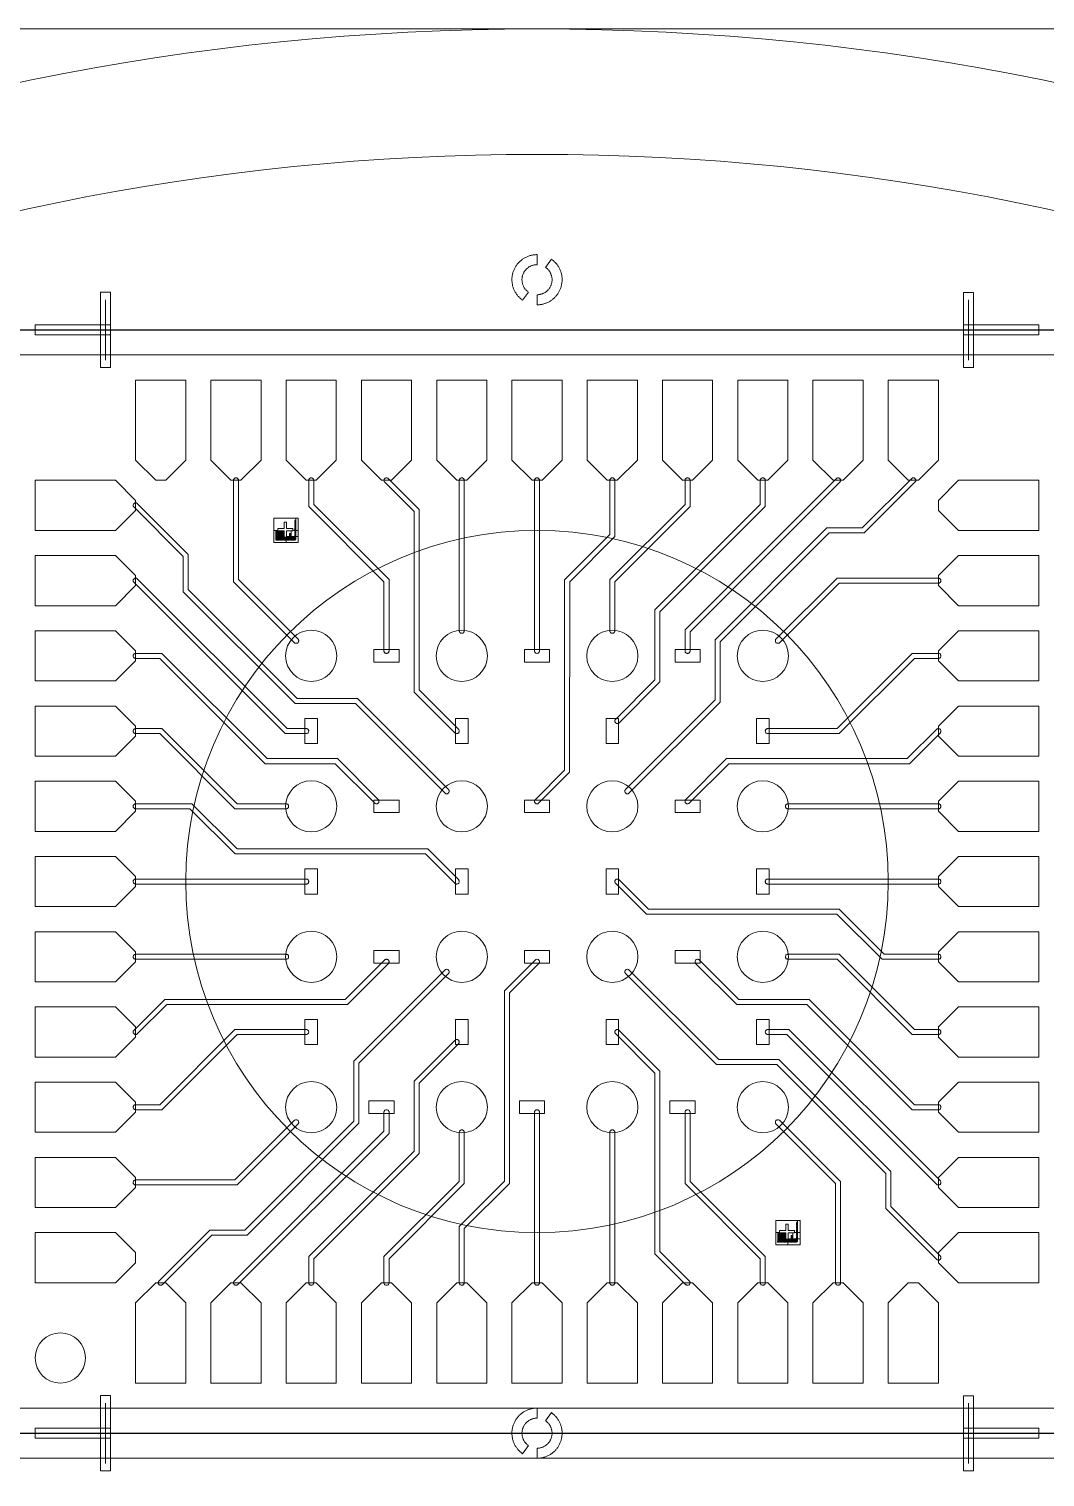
# Model space of a CAD drawing. Extents: x -17000 to 83000, y -71302 to 39000.
# Drawn here: x 22875 to 43125, y 10126 to 39000 of the extents above; entities that cross this region are included whole.
import ezdxf

# ---------------------------------------------------------------- set-up
doc = ezdxf.new("R2010")
doc.units = 0
doc.layers.get('0').update_dxf_attribs({"lineweight": 25, "true_color": 0xffffff})
for name, color, linetype, lineweight, true_color in [('Alighners', 3, 'Continuous', 5, 0x00ff00), ('Boundaries', 6, 'Continuous', 5, 0xff00ff), ('Central Electrodes', 5, 'Continuous', 5, 0x0000ff), ('Connectors', 4, 'Continuous', 5, 0x00ffff), ('Dicing', 1, 'Continuous', 25, 0xff0000), ('Reference Electrodes', 30, 'Continuous', 5, 0xff7f00)]:
    doc.layers.add(name, color=color, linetype=linetype, lineweight=lineweight, true_color=true_color)

# ---------------------------------------------------------------- blocks, each defined once
blk = doc.blocks.new('T_alignment$1')
at = {"layer": 'Alighners'}
for points in [[(-600, 700), (600, 700)], [(0, -600), (0, 600)]]:
    blk.add_lwpolyline(points, dxfattribs=at)
blk = doc.blocks.new('Half_moon_alignment1')
at = {"layer": 'Alighners'}
for points in [[(-286.79, -409.58), (-299.5, -400.5), (-311.75, -391), (-324, -381), (-335.75, -370.75), (-347, -360), (-358, -349), (-368.75, -337.5), (-379.25, -326), (-389.25, -314), (-398.75, -301.5), (-408, -289), (-417, -276), (-425.25, -263), (-433.25, -249.5), (-441, -236), (-448, -222), (-454.75, -208), (-461, -193.5), (-466.75, -179), (-472.25, -164.5), (-477.25, -149.5), (-481.5, -134.5), (-485.5, -119.5), (-489, -104.25), (-492, -89), (-494.5, -73.5), (-496.75, -58), (-498.25, -42.5), (-499.25, -27), (-500, -11.25), (-500, 4.25), (-499.75, 20), (-498.75, 35.5), (-497.5, 51), (-495.5, 66.5), (-493.25, 82), (-490.5, 97.5), (-487.25, 112.75), (-483.5, 127.75), (-479.25, 143), (-474.5, 157.75), (-469.25, 172.5), (-463.75, 187), (-457.75, 201.5), (-451, 215.75), (-444.25, 229.75), (-436.75, 243.5), (-429, 257), (-420.75, 270.25), (-412, 283.25), (-403, 296), (-393.5, 308.5), (-383.75, 320.5), (-373.5, 332.5), (-363, 344), (-352, 355), (-340.75, 366), (-329.25, 376.5), (-317.25, 386.5), (-305, 396.25), (-292.5, 405.5), (-279.75, 414.5), (-266.5, 423), (-253.25, 431.25), (-239.75, 438.75), (-225.75, 446), (-211.75, 453), (-197.5, 459.25), (-183, 465.25), (-168.5, 470.75), (-153.75, 475.75), (-138.75, 480.5), (-123.75, 484.5), (-108.5, 488), (-93.25, 491.25), (-77.75, 494), (-62.25, 496.25), (-46.75, 497.75), (-31.25, 499), (-15.5, 499.75), (0, 500), (0, 300), (-12, 299.75), (-24, 299), (-36, 297.75), (-48, 296.25), (-59.75, 294), (-71.5, 291.25), (-83.25, 288.25), (-94.75, 284.75), (-106.25, 280.75), (-117.25, 276.25), (-128.25, 271.25), (-139, 265.75), (-149.75, 260), (-160, 253.75), (-170, 247.25), (-179.75, 240.25), (-189.25, 232.75), (-198.5, 225), (-207.5, 216.75), (-216, 208.25), (-224.25, 199.5), (-232, 190.25), (-239.5, 180.75), (-246.5, 171), (-253.25, 161), (-259.5, 150.75), (-265.25, 140.25), (-270.75, 129.5), (-275.75, 118.5), (-280.25, 107.25), (-284.25, 96), (-288, 84.5), (-291, 72.75), (-293.75, 61), (-296, 49.25), (-297.75, 37.25), (-299, 25.25), (-299.75, 13.25), (-300, 1.25), (-299.75, -10.75), (-299.25, -22.75), (-298, -34.75), (-296.25, -46.75), (-294.25, -58.75), (-291.75, -70.5), (-288.5, -82), (-285, -93.5), (-281, -105), (-276.75, -116.25), (-271.75, -127.25), (-266.5, -138), (-260.75, -148.5), (-254.5, -159), (-248, -169), (-241, -178.75), (-233.5, -188.25), (-225.75, -197.5), (-217.75, -206.5), (-209.25, -215), (-200.5, -223.25), (-191.25, -231.25), (-181.75, -238.75), (-172.07, -245.75)], [(0, -500), (0, -300), (12, -299.75), (24, -299), (36, -297.75), (48, -296.25), (59.75, -294), (71.5, -291.25), (83.25, -288.25), (94.75, -284.75), (106.25, -280.75), (117.25, -276.25), (128.25, -271.25), (139, -265.75), (149.75, -260), (160, -253.75), (170, -247.25), (179.75, -240.25), (189.25, -232.75), (198.5, -225), (207.5, -216.75), (216, -208.25), (224.25, -199.5), (232, -190.25), (239.5, -180.75), (246.5, -171), (253.25, -161), (259.5, -150.75), (265.25, -140.25), (270.75, -129.5), (275.75, -118.5), (280.25, -107.25), (284.25, -96), (288, -84.5), (291, -72.75), (293.75, -61), (296, -49.25), (297.75, -37.25), (299, -25.25), (299.75, -13.25), (300, -1.25), (299.75, 10.75), (299.25, 22.75), (298, 34.75), (296.25, 46.75), (294.25, 58.75), (291.75, 70.5), (288.5, 82), (285, 93.5), (281, 105), (276.75, 116.25), (271.75, 127.25), (266.5, 138), (260.75, 148.5), (254.5, 159), (248, 169), (241, 178.75), (233.5, 188.25), (225.75, 197.5), (217.75, 206.5), (209.25, 215), (200.5, 223.25), (191.25, 231.25), (181.75, 238.75), (172.07, 245.75), (286.79, 409.58), (299.5, 400.5), (311.75, 391), (324, 381), (335.75, 370.75), (347, 360), (358, 349), (368.75, 337.5), (379.25, 326), (389.25, 314), (398.75, 301.5), (408, 289), (417, 276), (425.25, 263), (433.25, 249.5), (441, 236), (448, 222), (454.75, 208), (461, 193.5), (466.75, 179), (472.25, 164.5), (477.25, 149.5), (481.5, 134.5), (485.5, 119.5), (489, 104.25), (492, 89), (494.5, 73.5), (496.75, 58), (498.25, 42.5), (499.25, 27), (500, 11.25), (500, -4.25), (499.75, -20), (498.75, -35.5), (497.5, -51), (495.5, -66.5), (493.25, -82), (490.5, -97.5), (487.25, -112.75), (483.5, -127.75), (479.25, -143), (474.5, -157.75), (469.25, -172.5), (463.75, -187), (457.75, -201.5), (451, -215.75), (444.25, -229.75), (436.75, -243.5), (429, -257), (420.75, -270.25), (412, -283.25), (403, -296), (393.5, -308.5), (383.75, -320.5), (373.5, -332.5), (363, -344), (352, -355), (340.75, -366), (329.25, -376.5), (317.25, -386.5), (305, -396.25), (292.5, -405.5), (279.75, -414.5), (266.5, -423), (253.25, -431.25), (239.75, -438.75), (225.75, -446), (211.75, -453), (197.5, -459.25), (183, -465.25), (168.5, -470.75), (153.75, -475.75), (138.75, -480.5), (123.75, -484.5), (108.5, -488), (93.25, -491.25), (77.75, -494), (62.25, -496.25), (46.75, -497.75), (31.25, -499), (15.5, -499.75)]]:
    blk.add_lwpolyline(points, close=True, dxfattribs=at)
blk = doc.blocks.new('T_alignment')
at = {"layer": 'Alighners'}
for points in [[(-600, 700), (600, 700)], [(0, -600), (0, 600)]]:
    blk.add_lwpolyline(points, dxfattribs=at)
blk = doc.blocks.new('BIG_photolith_alignment1')
at = {"layer": 'Alighners'}
for points in [[(-225, -17.5), (-225, 225), (210, 225), (210, 190), (190, 190), (190, 185), (210, 185), (210, 180.5), (190, 180.5), (190, 175.5), (210, 175.5), (210, 171), (190, 171), (190, 166), (210, 166), (210, 161.5), (190, 161.5), (190, 156.5), (210, 156.5), (210, 152), (190, 152), (190, 147), (210, 147), (210, 142.5), (190, 142.5), (190, 137.5), (210, 137.5), (210, 133), (190, 133), (190, 128), (210, 128), (210, 123.5), (190, 123.5), (190, 118.5), (210, 118.5), (210, 114), (190, 114), (190, 109), (210, 109), (210, 104.5), (190, 104.5), (190, 99.5), (210, 99.5), (210, 95), (190, 95), (190, 90), (210, 90), (210, 85.5), (190, 85.5), (190, 80.5), (210, 80.5), (210, 76), (190, 76), (190, 71), (210, 71), (210, 66.5), (190, 66.5), (190, 61.5), (210, 61.5), (210, 57), (190, 57), (190, 52), (210, 52), (210, 47.5), (190, 47.5), (190, 42.5), (210, 42.5), (210, 38), (190, 38), (190, 33), (210, 33), (210, 28.5), (190, 28.5), (190, 23.5), (210, 23.5), (210, 19), (190, 19), (190, 14), (210, 14), (210, 9.5), (190, 9.5), (190, 4.5), (210, 4.5), (210, 0), (185, 0), (185, -5), (210, -5), (210, -9.5), (190, -9.5), (190, -14.5), (210, -14.5), (210, 225), (260, 225), (260, -17.5), (150, -17.5), (150, 25), (25, 25), (25, 150), (-25, 150), (-25, 25), (-150, 25), (-150, -17.5)], [(-225, -260), (-225, -17.5), (-185, -17.5), (-185, -190), (-190, -190), (-190, -210), (-185, -210), (-185, -17.5), (-175.5, -17.5), (-175.5, -190), (-180.5, -190), (-180.5, -210), (-175.5, -210), (-175.5, -17.5), (-166, -17.5), (-166, -190), (-171, -190), (-171, -210), (-166, -210), (-166, -17.5), (-156.5, -17.5), (-156.5, -190), (-161.5, -190), (-161.5, -210), (-156.5, -210), (-156.5, -17.5), (-150, -17.5), (-150, -25), (-147, -25), (-147, -190), (-152, -190), (-152, -210), (-147, -210), (-147, -25), (-137.5, -25), (-137.5, -190), (-142.5, -190), (-142.5, -210), (-137.5, -210), (-137.5, -25), (-128, -25), (-128, -190), (-133, -190), (-133, -210), (-128, -210), (-128, -25), (-118.5, -25), (-118.5, -190), (-123.5, -190), (-123.5, -210), (-118.5, -210), (-118.5, -25), (-109, -25), (-109, -190), (-114, -190), (-114, -210), (-109, -210), (-109, -25), (-99.5, -25), (-99.5, -190), (-104.5, -190), (-104.5, -210), (-99.5, -210), (-99.5, -25), (-90, -25), (-90, -190), (-95, -190), (-95, -210), (-90, -210), (-90, -25), (-80.5, -25), (-80.5, -190), (-85.5, -190), (-85.5, -210), (-80.5, -210), (-80.5, -25), (-71, -25), (-71, -190), (-76, -190), (-76, -210), (-71, -210), (-71, -25), (-61.5, -25), (-61.5, -190), (-66.5, -190), (-66.5, -210), (-61.5, -210), (-61.5, -25), (-52, -25), (-52, -190), (-57, -190), (-57, -210), (-52, -210), (-52, -25), (-42.5, -25), (-42.5, -190), (-47.5, -190), (-47.5, -210), (-42.5, -210), (-42.5, -25), (-33, -25), (-33, -190), (-38, -190), (-38, -210), (-33, -210), (-33, -25), (-25, -25), (-25, -150), (-23.5, -150), (-23.5, -190), (-28.5, -190), (-28.5, -210), (-23.5, -210), (-23.5, -150), (-14, -150), (-14, -190), (-19, -190), (-19, -210), (-14, -210), (-14, -150), (-4.5, -150), (-4.5, -190), (-9.5, -190), (-9.5, -210), (-4.5, -210), (-4.5, -150), (5, -150), (5, -185), (0, -185), (0, -210), (5, -210), (5, -150), (14.5, -150), (14.5, -190), (9.5, -190), (9.5, -210), (14.5, -210), (14.5, -150), (17.5, -150), (17.5, -260)], [(17.5, -260), (17.5, -150), (24, -150), (24, -190), (19, -190), (19, -210), (24, -210), (24, -150), (25, -150), (25, -138.75), (33.5, -138.75), (33.5, -190), (28.5, -190), (28.5, -210), (33.5, -210), (33.5, -138.75), (43, -138.75), (43, -190), (38, -190), (38, -210), (43, -210), (43, -138.75), (52.5, -138.75), (52.5, -190), (47.5, -190), (47.5, -210), (52.5, -210), (52.5, -138.75), (62, -138.75), (62, -190), (57, -190), (57, -210), (62, -210), (62, -138.75), (71.5, -138.75), (71.5, -190), (66.5, -190), (66.5, -210), (71.5, -210), (71.5, -138.75), (81, -138.75), (81, -190), (76, -190), (76, -210), (81, -210), (81, -138.75), (90.5, -138.75), (90.5, -190), (85.5, -190), (85.5, -210), (90.5, -210), (90.5, -138.75), (100, -138.75), (100, -190), (95, -190), (95, -210), (100, -210), (100, -138.75), (109.5, -138.75), (109.5, -190), (104.5, -190), (104.5, -210), (109.5, -210), (109.5, -138.75), (119, -138.75), (119, -190), (114, -190), (114, -210), (119, -210), (119, -138.75), (128.5, -138.75), (128.5, -190), (123.5, -190), (123.5, -210), (128.5, -210), (128.5, -138.75), (138, -138.75), (138, -190), (133, -190), (133, -210), (138, -210), (138, -138.75), (147.5, -138.75), (147.5, -190), (142.5, -190), (142.5, -210), (147.5, -210), (147.5, -138.75), (157, -138.75), (157, -190), (152, -190), (152, -210), (157, -210), (157, -138.75), (166.5, -138.75), (166.5, -190), (161.5, -190), (161.5, -210), (166.5, -210), (166.5, -138.75), (176, -138.75), (176, -190), (171, -190), (171, -210), (176, -210), (176, -138.75), (185.5, -138.75), (185.5, -190), (180.5, -190), (180.5, -210), (185.5, -210), (185.5, -138.75), (210, -138.75), (210, -142.5), (190, -142.5), (190, -147.5), (210, -147.5), (210, -152), (190, -152), (190, -157), (210, -157), (210, -161.5), (190, -161.5), (190, -166.5), (210, -166.5), (210, -171), (190, -171), (190, -176), (210, -176), (210, -180.5), (190, -180.5), (190, -185.5), (210, -185.5), (210, -190), (190, -190), (190, -210), (195, -210), (195, -195), (210, -195), (210, -138.75), (260, -138.75), (260, -260)], [(25, -138.75), (25, -25), (117.5, -25), (117.5, -77.5), (82.5, -77.5), (82.5, -122.5), (117.5, -122.5), (117.5, -25), (150, -25), (150, -17.5), (210, -17.5), (210, -19), (190, -19), (190, -24), (210, -24), (210, -28.5), (190, -28.5), (190, -33.5), (210, -33.5), (210, -38), (190, -38), (190, -43), (210, -43), (210, -47.5), (190, -47.5), (190, -52.5), (210, -52.5), (210, -57), (190, -57), (190, -62), (210, -62), (210, -66.5), (190, -66.5), (190, -71.5), (210, -71.5), (210, -76), (190, -76), (190, -81), (210, -81), (210, -85.5), (190, -85.5), (190, -90.5), (210, -90.5), (210, -95), (190, -95), (190, -100), (210, -100), (210, -104.5), (190, -104.5), (190, -109.5), (210, -109.5), (210, -114), (190, -114), (190, -119), (210, -119), (210, -123.5), (190, -123.5), (190, -128.5), (210, -128.5), (210, -133), (190, -133), (190, -138), (210, -138), (210, -17.5), (260, -17.5), (260, -138.75)], [(92.5, -117.5), (92.5, -110), (95, -112.5), (105, -112.5), (107.5, -110), (107.5, -90), (105, -87.5), (95, -87.5), (92.5, -90), (92.5, -117.5), (87.5, -112.5), (87.5, -87.5), (92.5, -82.5), (107.5, -82.5), (112.5, -87.5), (112.5, -112.5), (107.5, -117.5)]]:
    blk.add_lwpolyline(points, close=True, dxfattribs=at)

msp = doc.modelspace()

# ---------------------------------------------------------------- linework, layer by layer
at = {"layer": 'Alighners'}
for points in [[(24300.136, 32249.027), (24300.136, 32899.027), (23000.136, 32899.027), (23000.136, 33099.027), (24300.136, 33099.027), (24300.136, 33749.027), (24500.136, 33749.027), (24500.136, 32249.027)], [(41499.865, 32248.084), (41499.865, 33748.084), (41699.865, 33748.084), (41699.865, 33098.084), (42999.865, 33098.084), (42999.865, 32898.084), (41699.865, 32898.084), (41699.865, 32248.084)], [(24300.136, 10249.027), (24300.136, 10899.027), (23000.136, 10899.027), (23000.136, 11099.027), (24300.136, 11099.027), (24300.136, 11749.027), (24500.136, 11749.027), (24500.136, 10249.027)], [(41499.865, 10248.084), (41499.865, 11748.084), (41699.865, 11748.084), (41699.865, 11098.084), (42999.865, 11098.084), (42999.865, 10898.084), (41699.865, 10898.084), (41699.865, 10248.084)]]:
    msp.add_lwpolyline(points, close=True, dxfattribs=at)
for points in [[(24300.136, 33749.027), (24300.136, 32249.027)], [(24500.136, 33749.027), (24300.136, 33749.027)], [(24500.136, 32249.027), (24500.136, 33749.027)], [(41499.865, 33748.084), (41499.865, 32248.084)], [(41699.865, 33748.084), (41499.865, 33748.084)], [(41699.865, 32248.084), (41699.865, 33748.084)], [(23000.136, 33099.027), (23000.136, 32899.027)], [(24500.136, 33099.027), (23000.136, 33099.027)], [(24500.136, 32899.027), (24500.136, 33099.027)], [(42999.865, 33098.084), (41499.865, 33098.084)], [(41499.865, 33098.084), (41499.865, 32898.084)], [(42999.865, 32898.084), (42999.865, 33098.084)], [(23000.136, 32899.027), (24500.136, 32899.027)], [(41499.865, 32898.084), (42999.865, 32898.084)], [(24300.136, 32249.027), (24500.136, 32249.027)], [(41499.865, 32248.084), (41699.865, 32248.084)], [(24300.136, 11749.027), (24300.136, 10249.027)], [(24500.136, 11749.027), (24300.136, 11749.027)], [(24500.136, 10249.027), (24500.136, 11749.027)], [(41499.865, 11748.084), (41499.865, 10248.084)], [(41699.865, 11748.084), (41499.865, 11748.084)], [(41699.865, 10248.084), (41699.865, 11748.084)], [(24500.136, 11099.027), (23000.136, 11099.027)], [(23000.136, 11099.027), (23000.136, 10899.027)], [(24500.136, 10899.027), (24500.136, 11099.027)], [(42999.865, 11098.084), (41499.865, 11098.084)], [(41499.865, 11098.084), (41499.865, 10898.084)], [(42999.865, 10898.084), (42999.865, 11098.084)], [(23000.136, 10899.027), (24500.136, 10899.027)], [(41499.865, 10898.084), (42999.865, 10898.084)], [(24300.136, 10249.027), (24500.136, 10249.027)], [(41499.865, 10248.084), (41699.865, 10248.084)]]:
    msp.add_lwpolyline(points, dxfattribs=at)
at = {"layer": 'Boundaries'}
msp.add_line((83000, 39000), (-17000, 39000), dxfattribs=at)
for points in [[(43500, 32500), (22500, 32500)], [(22500, 11500), (43500, 11500)], [(43500, 10500), (22500, 10500)]]:
    msp.add_lwpolyline(points, dxfattribs=at)
for centre, radius in [((33000, -11000), 50000), ((33000, -11000), 47500), ((33000, 22000), 7000)]:
    msp.add_circle(centre, radius, dxfattribs=at)
at = {"layer": 'Central Electrodes'}
for points in [[(25400, 30000), (25000, 30400), (25000, 32000), (26000, 32000), (26000, 30400), (25600, 30000)], [(26900, 30000), (26500, 30400), (26500, 32000), (27500, 32000), (27500, 30400), (27100, 30000)], [(28400, 30000), (28000, 30400), (28000, 32000), (29000, 32000), (29000, 30400), (28600, 30000)], [(29900, 30000), (29500, 30400), (29500, 32000), (30500, 32000), (30500, 30400), (30100, 30000)], [(31400, 30000), (31000, 30400), (31000, 32000), (32000, 32000), (32000, 30400), (31600, 30000)], [(32900, 30000), (32500, 30400), (32500, 32000), (33500, 32000), (33500, 30400), (33100, 30000)], [(34400, 30000), (34000, 30400), (34000, 32000), (35000, 32000), (35000, 30400), (34600, 30000)], [(35900, 30000), (35500, 30400), (35500, 32000), (36500, 32000), (36500, 30400), (36100, 30000)], [(37400, 30000), (37000, 30400), (37000, 32000), (38000, 32000), (38000, 30400), (37600, 30000)], [(38900, 30000), (38500, 30400), (38500, 32000), (39500, 32000), (39500, 30400), (39100, 30000)], [(40400, 30000), (40000, 30400), (40000, 32000), (41000, 32000), (41000, 30400), (40600, 30000)], [(23000, 29000), (23000, 30000), (24600, 30000), (25000, 29600), (25000, 29400), (24600, 29000)], [(41400, 29000), (41000, 29400), (41000, 29600), (41400, 30000), (43000, 30000), (43000, 29000)], [(23000, 27500), (23000, 28500), (24600, 28500), (25000, 28100), (25000, 27900), (24600, 27500)], [(41400, 27500), (41000, 27900), (41000, 28100), (41400, 28500), (43000, 28500), (43000, 27500)], [(23000, 26000), (23000, 27000), (24600, 27000), (25000, 26600), (25000, 26400), (24600, 26000)], [(41400, 26000), (41000, 26400), (41000, 26600), (41400, 27000), (43000, 27000), (43000, 26000)], [(23000, 24500), (23000, 25500), (24600, 25500), (25000, 25100), (25000, 24900), (24600, 24500)], [(41400, 24500), (41000, 24900), (41000, 25100), (41400, 25500), (43000, 25500), (43000, 24500)], [(23000, 23000), (23000, 24000), (24600, 24000), (25000, 23600), (25000, 23400), (24600, 23000)], [(41400, 23000), (41000, 23400), (41000, 23600), (41400, 24000), (43000, 24000), (43000, 23000)], [(23000, 21500), (23000, 22500), (24600, 22500), (25000, 22100), (25000, 21900), (24600, 21500)], [(41400, 21500), (41000, 21900), (41000, 22100), (41400, 22500), (43000, 22500), (43000, 21500)], [(23000, 20000), (23000, 21000), (24600, 21000), (25000, 20600), (25000, 20400), (24600, 20000)], [(41400, 20000), (41000, 20400), (41000, 20600), (41400, 21000), (43000, 21000), (43000, 20000)], [(23000, 18500), (23000, 19500), (24600, 19500), (25000, 19100), (25000, 18900), (24600, 18500)], [(41400, 18500), (41000, 18900), (41000, 19100), (41400, 19500), (43000, 19500), (43000, 18500)], [(23000, 17000), (23000, 18000), (24600, 18000), (25000, 17600), (25000, 17400), (24600, 17000)], [(41400, 17000), (41000, 17400), (41000, 17600), (41400, 18000), (43000, 18000), (43000, 17000)], [(23000, 15500), (23000, 16500), (24600, 16500), (25000, 16100), (25000, 15900), (24600, 15500)], [(41400, 15500), (41000, 15900), (41000, 16100), (41400, 16500), (43000, 16500), (43000, 15500)], [(23000, 14000), (23000, 15000), (24600, 15000), (25000, 14600), (25000, 14400), (24600, 14000)], [(41400, 14000), (41000, 14400), (41000, 14600), (41400, 15000), (43000, 15000), (43000, 14000)], [(25000, 12000), (25000, 13600), (25400, 14000), (25600, 14000), (26000, 13600), (26000, 12000)], [(26500, 12000), (26500, 13600), (26900, 14000), (27100, 14000), (27500, 13600), (27500, 12000)], [(28000, 12000), (28000, 13600), (28400, 14000), (28600, 14000), (29000, 13600), (29000, 12000)], [(29500, 12000), (29500, 13600), (29900, 14000), (30100, 14000), (30500, 13600), (30500, 12000)], [(31000, 12000), (31000, 13600), (31400, 14000), (31600, 14000), (32000, 13600), (32000, 12000)], [(32500, 12000), (32500, 13600), (32900, 14000), (33100, 14000), (33500, 13600), (33500, 12000)], [(34000, 12000), (34000, 13600), (34400, 14000), (34600, 14000), (35000, 13600), (35000, 12000)], [(35500, 12000), (35500, 13600), (35900, 14000), (36100, 14000), (36500, 13600), (36500, 12000)], [(37000, 12000), (37000, 13600), (37400, 14000), (37600, 14000), (38000, 13600), (38000, 12000)], [(38500, 12000), (38500, 13600), (38900, 14000), (39100, 14000), (39500, 13600), (39500, 12000)], [(40000, 12000), (40000, 13600), (40400, 14000), (40600, 14000), (41000, 13600), (41000, 12000)]]:
    msp.add_lwpolyline(points, close=True, dxfattribs=at)
for centre, radius in [((28500, 26500), 510.252), ((31500, 26500), 510.252), ((34500, 26500), 510.252), ((37500, 26500), 510.252), ((28500, 23500), 510.252), ((31500, 23500), 510.252), ((34500, 23500), 510.252), ((37500, 23500), 510.252), ((28500, 20500), 510.252), ((31500, 20500), 510.252), ((34500, 20500), 510.252), ((37500, 20500), 510.252), ((28500, 17500), 510.252), ((31500, 17500), 510.252), ((34500, 17500), 510.252), ((37500, 17500), 510.252), ((23500, 12500), 500)]:
    msp.add_circle(centre, radius, dxfattribs=at)
at = {"layer": 'Connectors'}
for points in [[(28195.076, 26750), (28185.416, 26751.922), (28176.316, 26755.691), (28168.127, 26761.163), (26950, 27979.29), (26950, 30004.925), (26951.921, 30014.584), (26955.691, 30023.684), (26961.162, 30031.873), (26968.127, 30038.838), (26976.316, 30044.309), (26985.416, 30048.079), (26995.075, 30050), (27004.925, 30050), (27014.584, 30048.079), (27023.684, 30044.309), (27031.873, 30038.838), (27038.838, 30031.873), (27044.309, 30023.684), (27048.079, 30014.584), (27050, 30004.925), (27050, 28020.71), (28238.837, 26831.873), (28244.309, 26823.684), (28248.078, 26814.584), (28250, 26804.924), (28250, 26795.075), (28248.078, 26785.415), (28244.309, 26776.316), (28238.838, 26768.127), (28231.873, 26761.162), (28223.684, 26755.691), (28214.585, 26751.922), (28204.925, 26750)], [(29995.075, 26550), (29985.416, 26551.921), (29976.316, 26555.691), (29968.127, 26561.162), (29961.162, 26568.127), (29955.691, 26576.316), (29951.921, 26585.416), (29950, 26595.075), (29950, 27979.29), (28450, 29479.29), (28450, 30004.925), (28451.921, 30014.584), (28455.691, 30023.684), (28461.162, 30031.873), (28468.127, 30038.838), (28476.316, 30044.309), (28485.416, 30048.079), (28495.075, 30050), (28504.925, 30050), (28514.584, 30048.079), (28523.684, 30044.309), (28531.873, 30038.838), (28538.838, 30031.873), (28544.309, 30023.684), (28548.079, 30014.584), (28550, 30004.925), (28550, 29520.71), (30050, 28020.71), (30050, 26595.075), (30048.079, 26585.416), (30044.309, 26576.316), (30038.838, 26568.127), (30031.873, 26561.162), (30023.684, 26555.691), (30014.584, 26551.921), (30004.925, 26550)], [(31395.076, 24950), (31385.416, 24951.922), (31376.316, 24955.691), (31368.127, 24961.163), (30550, 25779.29), (30550, 29379.29), (29961.163, 29968.127), (29955.691, 29976.316), (29951.922, 29985.416), (29950, 29995.076), (29950, 30004.925), (29951.922, 30014.585), (29955.691, 30023.684), (29961.162, 30031.873), (29968.127, 30038.838), (29976.316, 30044.309), (29985.415, 30048.078), (29995.075, 30050), (30004.924, 30050), (30014.584, 30048.078), (30023.684, 30044.309), (30031.873, 30038.837), (30650, 29420.71), (30650, 25820.71), (31438.837, 25031.873), (31444.309, 25023.684), (31448.078, 25014.584), (31450, 25004.924), (31450, 24995.075), (31448.078, 24985.415), (31444.309, 24976.316), (31438.838, 24968.127), (31431.873, 24961.162), (31423.684, 24955.691), (31414.585, 24951.922), (31404.925, 24950)], [(31495.075, 26950), (31485.416, 26951.921), (31476.316, 26955.691), (31468.127, 26961.162), (31461.162, 26968.127), (31455.691, 26976.316), (31451.921, 26985.416), (31450, 26995.075), (31450, 30004.925), (31451.921, 30014.584), (31455.691, 30023.684), (31461.162, 30031.873), (31468.127, 30038.838), (31476.316, 30044.309), (31485.416, 30048.079), (31495.075, 30050), (31504.925, 30050), (31514.584, 30048.079), (31523.684, 30044.309), (31531.873, 30038.838), (31538.838, 30031.873), (31544.309, 30023.684), (31548.079, 30014.584), (31550, 30004.925), (31550, 26995.075), (31548.079, 26985.416), (31544.309, 26976.316), (31538.838, 26968.127), (31531.873, 26961.162), (31523.684, 26955.691), (31514.584, 26951.921), (31504.925, 26950)], [(32995.075, 26550), (32985.416, 26551.921), (32976.316, 26555.691), (32968.127, 26561.162), (32961.162, 26568.127), (32955.691, 26576.316), (32951.921, 26585.416), (32950, 26595.075), (32950, 30004.925), (32951.921, 30014.584), (32955.691, 30023.684), (32961.162, 30031.873), (32968.127, 30038.838), (32976.316, 30044.309), (32985.416, 30048.079), (32995.075, 30050), (33004.925, 30050), (33014.584, 30048.079), (33023.684, 30044.309), (33031.873, 30038.838), (33038.838, 30031.873), (33044.309, 30023.684), (33048.079, 30014.584), (33050, 30004.925), (33050, 26595.075), (33048.079, 26585.416), (33044.309, 26576.316), (33038.838, 26568.127), (33031.873, 26561.162), (33023.684, 26555.691), (33014.584, 26551.921), (33004.925, 26550)], [(32995.075, 23550), (32985.415, 23551.922), (32976.316, 23555.691), (32968.127, 23561.162), (32961.162, 23568.127), (32955.691, 23576.316), (32951.922, 23585.415), (32950, 23595.075), (32950, 23604.924), (32951.922, 23614.584), (32955.691, 23623.684), (32961.163, 23631.873), (33550.004, 24220.714), (33550.736, 28018.743), (34450, 28920.667), (34450, 30004.925), (34451.921, 30014.584), (34455.691, 30023.684), (34461.162, 30031.873), (34468.127, 30038.838), (34476.316, 30044.309), (34485.416, 30048.079), (34495.075, 30050), (34504.925, 30050), (34514.584, 30048.079), (34523.684, 30044.309), (34531.873, 30038.838), (34538.838, 30031.873), (34544.309, 30023.684), (34548.079, 30014.584), (34550, 30004.925), (34550, 28879.333), (33650.728, 27977.401), (33649.996, 24179.286), (33031.873, 23561.163), (33023.684, 23555.691), (33014.584, 23551.922), (33004.924, 23550)], [(34495.075, 26950), (34485.416, 26951.921), (34476.316, 26955.691), (34468.127, 26961.162), (34461.162, 26968.127), (34455.691, 26976.316), (34451.921, 26985.416), (34450, 26995.075), (34450, 28020.71), (35950, 29520.71), (35950, 30004.925), (35951.921, 30014.584), (35955.691, 30023.684), (35961.162, 30031.873), (35968.127, 30038.838), (35976.316, 30044.309), (35985.416, 30048.079), (35995.075, 30050), (36004.925, 30050), (36014.584, 30048.079), (36023.684, 30044.309), (36031.873, 30038.838), (36038.838, 30031.873), (36044.309, 30023.684), (36048.079, 30014.584), (36050, 30004.925), (36050, 29479.29), (34550, 27979.29), (34550, 26995.075), (34548.079, 26985.416), (34544.309, 26976.316), (34538.838, 26968.127), (34531.873, 26961.162), (34523.684, 26955.691), (34514.584, 26951.921), (34504.925, 26950)], [(34595.075, 25150), (34585.415, 25151.922), (34576.316, 25155.691), (34568.127, 25161.162), (34561.162, 25168.127), (34555.691, 25176.316), (34551.922, 25185.415), (34550, 25195.075), (34550, 25204.924), (34551.922, 25214.584), (34555.691, 25223.684), (34561.163, 25231.873), (35350, 26020.71), (35350, 27420.71), (37450, 29520.71), (37450, 30004.925), (37451.921, 30014.584), (37455.691, 30023.684), (37461.162, 30031.873), (37468.127, 30038.838), (37476.316, 30044.309), (37485.416, 30048.079), (37495.075, 30050), (37504.925, 30050), (37514.584, 30048.079), (37523.684, 30044.309), (37531.873, 30038.838), (37538.838, 30031.873), (37544.309, 30023.684), (37548.079, 30014.584), (37550, 30004.925), (37550, 29479.29), (35450, 27379.29), (35450, 25979.29), (34631.873, 25161.163), (34623.684, 25155.691), (34614.584, 25151.922), (34604.924, 25150)], [(34795.075, 23750), (34785.415, 23751.922), (34776.316, 23755.691), (34768.127, 23761.162), (34761.162, 23768.127), (34755.691, 23776.316), (34751.922, 23785.415), (34750, 23795.075), (34750, 23804.924), (34751.922, 23814.584), (34755.691, 23823.684), (34761.163, 23831.873), (36550, 25620.71), (36550, 26820.71), (38779.29, 29050), (39479.29, 29050), (40468.127, 30038.837), (40476.316, 30044.309), (40485.416, 30048.078), (40495.076, 30050), (40504.925, 30050), (40514.585, 30048.078), (40523.684, 30044.309), (40531.873, 30038.838), (40538.838, 30031.873), (40544.309, 30023.684), (40548.078, 30014.585), (40550, 30004.925), (40550, 29995.076), (40548.078, 29985.416), (40544.309, 29976.316), (40538.837, 29968.127), (39520.71, 28950), (38820.71, 28950), (36650, 26779.29), (36650, 25579.29), (34831.873, 23761.163), (34823.684, 23755.691), (34814.584, 23751.922), (34804.924, 23750)], [(35995.075, 26550), (35985.416, 26551.921), (35976.316, 26555.691), (35968.127, 26561.162), (35961.162, 26568.127), (35955.691, 26576.316), (35951.921, 26585.416), (35950, 26595.075), (35950, 27020.71), (38968.127, 30038.837), (38976.316, 30044.309), (38985.416, 30048.078), (38995.076, 30050), (39004.925, 30050), (39014.585, 30048.078), (39023.684, 30044.309), (39031.873, 30038.838), (39038.838, 30031.873), (39044.309, 30023.684), (39048.078, 30014.585), (39050, 30004.925), (39050, 29995.076), (39048.078, 29985.416), (39044.309, 29976.316), (39038.837, 29968.127), (36050, 26979.29), (36050, 26595.075), (36048.079, 26585.416), (36044.309, 26576.316), (36038.838, 26568.127), (36031.873, 26561.162), (36023.684, 26555.691), (36014.584, 26551.921), (36004.925, 26550)], [(31195.076, 23750), (31185.416, 23751.922), (31176.316, 23755.691), (31168.127, 23761.163), (29379.29, 25550), (28179.29, 25550), (25950, 27779.29), (25950, 28479.29), (24961.163, 29468.127), (24955.691, 29476.316), (24951.922, 29485.416), (24950, 29495.076), (24950, 29504.925), (24951.922, 29514.585), (24955.691, 29523.684), (24961.162, 29531.873), (24968.127, 29538.838), (24976.316, 29544.309), (24985.415, 29548.078), (24995.075, 29550), (25004.924, 29550), (25014.584, 29548.078), (25023.684, 29544.309), (25031.873, 29538.837), (26050, 28520.71), (26050, 27820.71), (28220.71, 25650), (29420.71, 25650), (31238.837, 23831.873), (31244.309, 23823.684), (31248.078, 23814.584), (31250, 23804.924), (31250, 23795.075), (31248.078, 23785.415), (31244.309, 23776.316), (31238.838, 23768.127), (31231.873, 23761.162), (31223.684, 23755.691), (31214.585, 23751.922), (31204.925, 23750)], [(27979.29, 24950), (24961.163, 27968.127), (24955.691, 27976.316), (24951.922, 27985.416), (24950, 27995.076), (24950, 28004.925), (24951.922, 28014.585), (24955.691, 28023.684), (24961.162, 28031.873), (24968.127, 28038.838), (24976.316, 28044.309), (24985.415, 28048.078), (24995.075, 28050), (25004.924, 28050), (25014.584, 28048.078), (25023.684, 28044.309), (25031.873, 28038.837), (28020.71, 25050), (28404.925, 25050), (28414.584, 25048.079), (28423.684, 25044.309), (28431.873, 25038.838), (28438.838, 25031.873), (28444.309, 25023.684), (28448.079, 25014.584), (28450, 25004.925), (28450, 24995.075), (28448.079, 24985.416), (28444.309, 24976.316), (28438.838, 24968.127), (28431.873, 24961.162), (28423.684, 24955.691), (28414.584, 24951.921), (28404.925, 24950)], [(37795.075, 26750), (37785.415, 26751.922), (37776.316, 26755.691), (37768.127, 26761.162), (37761.162, 26768.127), (37755.691, 26776.316), (37751.922, 26785.415), (37750, 26795.075), (37750, 26804.924), (37751.922, 26814.584), (37755.691, 26823.684), (37761.163, 26831.873), (38979.29, 28050), (41004.925, 28050), (41014.584, 28048.079), (41023.684, 28044.309), (41031.873, 28038.838), (41038.838, 28031.873), (41044.309, 28023.684), (41048.079, 28014.584), (41050, 28004.925), (41050, 27995.075), (41048.079, 27985.416), (41044.309, 27976.316), (41038.838, 27968.127), (41031.873, 27961.162), (41023.684, 27955.691), (41014.584, 27951.921), (41004.925, 27950), (39020.71, 27950), (37831.873, 26761.163), (37823.684, 26755.691), (37814.584, 26751.922), (37804.924, 26750)], [(29795.076, 23550), (29785.416, 23551.922), (29776.316, 23555.691), (29768.127, 23561.163), (28979.29, 24350), (27579.29, 24350), (25479.29, 26450), (24995.075, 26450), (24985.416, 26451.921), (24976.316, 26455.691), (24968.127, 26461.162), (24961.162, 26468.127), (24955.691, 26476.316), (24951.921, 26485.416), (24950, 26495.075), (24950, 26504.925), (24951.921, 26514.584), (24955.691, 26523.684), (24961.162, 26531.873), (24968.127, 26538.838), (24976.316, 26544.309), (24985.416, 26548.079), (24995.075, 26550), (25520.71, 26550), (27620.71, 24450), (29020.71, 24450), (29838.837, 23631.873), (29844.309, 23623.684), (29848.078, 23614.584), (29850, 23604.924), (29850, 23595.075), (29848.078, 23585.415), (29844.309, 23576.316), (29838.838, 23568.127), (29831.873, 23561.162), (29823.684, 23555.691), (29814.585, 23551.922), (29804.925, 23550)], [(37595.075, 24950), (37585.416, 24951.921), (37576.316, 24955.691), (37568.127, 24961.162), (37561.162, 24968.127), (37555.691, 24976.316), (37551.921, 24985.416), (37550, 24995.075), (37550, 25004.925), (37551.921, 25014.584), (37555.691, 25023.684), (37561.162, 25031.873), (37568.127, 25038.838), (37576.316, 25044.309), (37585.416, 25048.079), (37595.075, 25050), (38979.29, 25050), (40479.29, 26550), (41004.925, 26550), (41014.584, 26548.079), (41023.684, 26544.309), (41031.873, 26538.838), (41038.838, 26531.873), (41044.309, 26523.684), (41048.079, 26514.584), (41050, 26504.925), (41050, 26495.075), (41048.079, 26485.416), (41044.309, 26476.316), (41038.838, 26468.127), (41031.873, 26461.162), (41023.684, 26455.691), (41014.584, 26451.921), (41004.925, 26450), (40520.71, 26450), (39020.71, 24950)], [(26979.29, 23450), (25479.29, 24950), (24995.075, 24950), (24985.416, 24951.921), (24976.316, 24955.691), (24968.127, 24961.162), (24961.162, 24968.127), (24955.691, 24976.316), (24951.921, 24985.416), (24950, 24995.075), (24950, 25004.925), (24951.921, 25014.584), (24955.691, 25023.684), (24961.162, 25031.873), (24968.127, 25038.838), (24976.316, 25044.309), (24985.416, 25048.079), (24995.075, 25050), (25520.71, 25050), (27020.71, 23550), (28004.925, 23550), (28014.584, 23548.079), (28023.684, 23544.309), (28031.873, 23538.838), (28038.838, 23531.873), (28044.309, 23523.684), (28048.079, 23514.584), (28050, 23504.925), (28050, 23495.075), (28048.079, 23485.416), (28044.309, 23476.316), (28038.838, 23468.127), (28031.873, 23461.162), (28023.684, 23455.691), (28014.584, 23451.921), (28004.925, 23450)], [(35995.075, 23550), (35985.415, 23551.922), (35976.316, 23555.691), (35968.127, 23561.162), (35961.162, 23568.127), (35955.691, 23576.316), (35951.922, 23585.415), (35950, 23595.075), (35950, 23604.924), (35951.922, 23614.584), (35955.691, 23623.684), (35961.163, 23631.873), (36779.29, 24450), (40379.29, 24450), (40968.127, 25038.837), (40976.316, 25044.309), (40985.416, 25048.078), (40995.076, 25050), (41004.925, 25050), (41014.585, 25048.078), (41023.684, 25044.309), (41031.873, 25038.838), (41038.838, 25031.873), (41044.309, 25023.684), (41048.078, 25014.585), (41050, 25004.925), (41050, 24995.076), (41048.078, 24985.416), (41044.309, 24976.316), (41038.837, 24968.127), (40420.71, 24350), (36820.71, 24350), (36031.873, 23561.163), (36023.684, 23555.691), (36014.584, 23551.922), (36004.924, 23550)], [(31395.076, 21950), (31385.416, 21951.922), (31376.316, 21955.691), (31368.127, 21961.163), (30779.286, 22550.004), (26981.257, 22550.736), (26079.333, 23450), (24995.075, 23450), (24985.416, 23451.921), (24976.316, 23455.691), (24968.127, 23461.162), (24961.162, 23468.127), (24955.691, 23476.316), (24951.921, 23485.416), (24950, 23495.075), (24950, 23504.925), (24951.921, 23514.584), (24955.691, 23523.684), (24961.162, 23531.873), (24968.127, 23538.838), (24976.316, 23544.309), (24985.416, 23548.079), (24995.075, 23550), (26120.667, 23550), (27022.599, 22650.728), (30820.714, 22649.996), (31438.837, 22031.873), (31444.309, 22023.684), (31448.078, 22014.584), (31450, 22004.924), (31450, 21995.075), (31448.078, 21985.415), (31444.309, 21976.316), (31438.838, 21968.127), (31431.873, 21961.162), (31423.684, 21955.691), (31414.585, 21951.922), (31404.925, 21950)], [(37995.075, 23450), (37985.416, 23451.921), (37976.316, 23455.691), (37968.127, 23461.162), (37961.162, 23468.127), (37955.691, 23476.316), (37951.921, 23485.416), (37950, 23495.075), (37950, 23504.925), (37951.921, 23514.584), (37955.691, 23523.684), (37961.162, 23531.873), (37968.127, 23538.838), (37976.316, 23544.309), (37985.416, 23548.079), (37995.075, 23550), (41004.925, 23550), (41014.584, 23548.079), (41023.684, 23544.309), (41031.873, 23538.838), (41038.838, 23531.873), (41044.309, 23523.684), (41048.079, 23514.584), (41050, 23504.925), (41050, 23495.075), (41048.079, 23485.416), (41044.309, 23476.316), (41038.838, 23468.127), (41031.873, 23461.162), (41023.684, 23455.691), (41014.584, 23451.921), (41004.925, 23450)], [(24995.075, 21950), (24985.416, 21951.921), (24976.316, 21955.691), (24968.127, 21961.162), (24961.162, 21968.127), (24955.691, 21976.316), (24951.921, 21985.416), (24950, 21995.075), (24950, 22004.925), (24951.921, 22014.584), (24955.691, 22023.684), (24961.162, 22031.873), (24968.127, 22038.838), (24976.316, 22044.309), (24985.416, 22048.079), (24995.075, 22050), (28404.925, 22050), (28414.584, 22048.079), (28423.684, 22044.309), (28431.873, 22038.838), (28438.838, 22031.873), (28444.309, 22023.684), (28448.079, 22014.584), (28450, 22004.925), (28450, 21995.075), (28448.079, 21985.416), (28444.309, 21976.316), (28438.838, 21968.127), (28431.873, 21961.162), (28423.684, 21955.691), (28414.584, 21951.921), (28404.925, 21950)], [(39879.333, 20450), (38977.401, 21349.272), (35179.286, 21350.004), (34561.163, 21968.127), (34555.691, 21976.316), (34551.922, 21985.416), (34550, 21995.076), (34550, 22004.925), (34551.922, 22014.585), (34555.691, 22023.684), (34561.162, 22031.873), (34568.127, 22038.838), (34576.316, 22044.309), (34585.415, 22048.078), (34595.075, 22050), (34604.924, 22050), (34614.584, 22048.078), (34623.684, 22044.309), (34631.873, 22038.837), (35220.714, 21449.996), (39018.743, 21449.264), (39920.667, 20550), (41004.925, 20550), (41014.584, 20548.079), (41023.684, 20544.309), (41031.873, 20538.838), (41038.838, 20531.873), (41044.309, 20523.684), (41048.079, 20514.584), (41050, 20504.925), (41050, 20495.075), (41048.079, 20485.416), (41044.309, 20476.316), (41038.838, 20468.127), (41031.873, 20461.162), (41023.684, 20455.691), (41014.584, 20451.921), (41004.925, 20450)], [(37595.075, 21950), (37585.416, 21951.921), (37576.316, 21955.691), (37568.127, 21961.162), (37561.162, 21968.127), (37555.691, 21976.316), (37551.921, 21985.416), (37550, 21995.075), (37550, 22004.925), (37551.921, 22014.584), (37555.691, 22023.684), (37561.162, 22031.873), (37568.127, 22038.838), (37576.316, 22044.309), (37585.416, 22048.079), (37595.075, 22050), (41004.925, 22050), (41014.584, 22048.079), (41023.684, 22044.309), (41031.873, 22038.838), (41038.838, 22031.873), (41044.309, 22023.684), (41048.079, 22014.584), (41050, 22004.925), (41050, 21995.075), (41048.079, 21985.416), (41044.309, 21976.316), (41038.838, 21968.127), (41031.873, 21961.162), (41023.684, 21955.691), (41014.584, 21951.921), (41004.925, 21950)], [(24995.075, 20450), (24985.416, 20451.921), (24976.316, 20455.691), (24968.127, 20461.162), (24961.162, 20468.127), (24955.691, 20476.316), (24951.921, 20485.416), (24950, 20495.075), (24950, 20504.925), (24951.921, 20514.584), (24955.691, 20523.684), (24961.162, 20531.873), (24968.127, 20538.838), (24976.316, 20544.309), (24985.416, 20548.079), (24995.075, 20550), (28004.925, 20550), (28014.584, 20548.079), (28023.684, 20544.309), (28031.873, 20538.838), (28038.838, 20531.873), (28044.309, 20523.684), (28048.079, 20514.584), (28050, 20504.925), (28050, 20495.075), (28048.079, 20485.416), (28044.309, 20476.316), (28038.838, 20468.127), (28031.873, 20461.162), (28023.684, 20455.691), (28014.584, 20451.921), (28004.925, 20450)], [(40479.29, 18950), (38979.29, 20450), (37995.075, 20450), (37985.416, 20451.921), (37976.316, 20455.691), (37968.127, 20461.162), (37961.162, 20468.127), (37955.691, 20476.316), (37951.921, 20485.416), (37950, 20495.075), (37950, 20504.925), (37951.921, 20514.584), (37955.691, 20523.684), (37961.162, 20531.873), (37968.127, 20538.838), (37976.316, 20544.309), (37985.416, 20548.079), (37995.075, 20550), (39020.71, 20550), (40520.71, 19050), (41004.925, 19050), (41014.584, 19048.079), (41023.684, 19044.309), (41031.873, 19038.838), (41038.838, 19031.873), (41044.309, 19023.684), (41048.079, 19014.584), (41050, 19004.925), (41050, 18995.075), (41048.079, 18985.416), (41044.309, 18976.316), (41038.838, 18968.127), (41031.873, 18961.162), (41023.684, 18955.691), (41014.584, 18951.921), (41004.925, 18950)], [(24995.075, 18950), (24985.415, 18951.922), (24976.316, 18955.691), (24968.127, 18961.162), (24961.162, 18968.127), (24955.691, 18976.316), (24951.922, 18985.415), (24950, 18995.075), (24950, 19004.924), (24951.922, 19014.584), (24955.691, 19023.684), (24961.163, 19031.873), (25579.29, 19650), (29179.29, 19650), (29968.127, 20438.837), (29976.316, 20444.309), (29985.416, 20448.078), (29995.076, 20450), (30004.925, 20450), (30014.585, 20448.078), (30023.684, 20444.309), (30031.873, 20438.838), (30038.838, 20431.873), (30044.309, 20423.684), (30048.078, 20414.585), (30050, 20404.925), (30050, 20395.076), (30048.078, 20385.416), (30044.309, 20376.316), (30038.837, 20368.127), (29220.71, 19550), (25620.71, 19550), (25031.873, 18961.163), (25023.684, 18955.691), (25014.584, 18951.922), (25004.924, 18950)], [(25495.075, 13950), (25485.415, 13951.922), (25476.316, 13955.691), (25468.127, 13961.162), (25461.162, 13968.127), (25455.691, 13976.316), (25451.922, 13985.415), (25450, 13995.075), (25450, 14004.924), (25451.922, 14014.584), (25455.691, 14023.684), (25461.163, 14031.873), (26479.29, 15050), (27179.29, 15050), (29350, 17220.71), (29350, 18420.71), (31168.127, 20238.837), (31176.316, 20244.309), (31185.416, 20248.078), (31195.076, 20250), (31204.925, 20250), (31214.585, 20248.078), (31223.684, 20244.309), (31231.873, 20238.838), (31238.838, 20231.873), (31244.309, 20223.684), (31248.078, 20214.585), (31250, 20204.925), (31250, 20195.076), (31248.078, 20185.416), (31244.309, 20176.316), (31238.837, 20168.127), (29450, 18379.29), (29450, 17179.29), (27220.71, 14950), (26520.71, 14950), (25531.873, 13961.163), (25523.684, 13955.691), (25514.584, 13951.922), (25504.924, 13950)], [(31495.075, 13950), (31485.416, 13951.921), (31476.316, 13955.691), (31468.127, 13961.162), (31461.162, 13968.127), (31455.691, 13976.316), (31451.921, 13985.416), (31450, 13995.075), (31450, 15120.667), (32349.272, 16022.599), (32350.004, 19820.714), (32968.127, 20438.837), (32976.316, 20444.309), (32985.416, 20448.078), (32995.076, 20450), (33004.925, 20450), (33014.585, 20448.078), (33023.684, 20444.309), (33031.873, 20438.838), (33038.838, 20431.873), (33044.309, 20423.684), (33048.078, 20414.585), (33050, 20404.925), (33050, 20395.076), (33048.078, 20385.416), (33044.309, 20376.316), (33038.837, 20368.127), (32449.996, 19779.286), (32449.264, 15981.257), (31550, 15079.333), (31550, 13995.075), (31548.079, 13985.416), (31544.309, 13976.316), (31538.838, 13968.127), (31531.873, 13961.162), (31523.684, 13955.691), (31514.584, 13951.921), (31504.925, 13950)], [(40995.076, 14450), (40985.416, 14451.922), (40976.316, 14455.691), (40968.127, 14461.163), (39950, 15479.29), (39950, 16179.29), (37779.29, 18350), (36579.29, 18350), (34761.163, 20168.127), (34755.691, 20176.316), (34751.922, 20185.416), (34750, 20195.076), (34750, 20204.925), (34751.922, 20214.585), (34755.691, 20223.684), (34761.162, 20231.873), (34768.127, 20238.838), (34776.316, 20244.309), (34785.415, 20248.078), (34795.075, 20250), (34804.924, 20250), (34814.584, 20248.078), (34823.684, 20244.309), (34831.873, 20238.837), (36620.71, 18450), (37820.71, 18450), (40050, 16220.71), (40050, 15520.71), (41038.837, 14531.873), (41044.309, 14523.684), (41048.078, 14514.584), (41050, 14504.924), (41050, 14495.075), (41048.078, 14485.415), (41044.309, 14476.316), (41038.838, 14468.127), (41031.873, 14461.162), (41023.684, 14455.691), (41014.585, 14451.922), (41004.925, 14450)], [(40479.29, 17450), (38379.29, 19550), (36979.29, 19550), (36161.163, 20368.127), (36155.691, 20376.316), (36151.922, 20385.416), (36150, 20395.076), (36150, 20404.925), (36151.922, 20414.585), (36155.691, 20423.684), (36161.162, 20431.873), (36168.127, 20438.838), (36176.316, 20444.309), (36185.415, 20448.078), (36195.075, 20450), (36204.924, 20450), (36214.584, 20448.078), (36223.684, 20444.309), (36231.873, 20438.837), (37020.71, 19650), (38420.71, 19650), (40520.71, 17550), (41004.925, 17550), (41014.584, 17548.079), (41023.684, 17544.309), (41031.873, 17538.838), (41038.838, 17531.873), (41044.309, 17523.684), (41048.079, 17514.584), (41050, 17504.925), (41050, 17495.075), (41048.079, 17485.416), (41044.309, 17476.316), (41038.838, 17468.127), (41031.873, 17461.162), (41023.684, 17455.691), (41014.584, 17451.921), (41004.925, 17450)], [(24995.075, 17450), (24985.416, 17451.921), (24976.316, 17455.691), (24968.127, 17461.162), (24961.162, 17468.127), (24955.691, 17476.316), (24951.921, 17485.416), (24950, 17495.075), (24950, 17504.925), (24951.921, 17514.584), (24955.691, 17523.684), (24961.162, 17531.873), (24968.127, 17538.838), (24976.316, 17544.309), (24985.416, 17548.079), (24995.075, 17550), (25479.29, 17550), (26979.29, 19050), (28404.925, 19050), (28414.584, 19048.079), (28423.684, 19044.309), (28431.873, 19038.838), (28438.838, 19031.873), (28444.309, 19023.684), (28448.079, 19014.584), (28450, 19004.925), (28450, 18995.075), (28448.079, 18985.416), (28444.309, 18976.316), (28438.838, 18968.127), (28431.873, 18961.162), (28423.684, 18955.691), (28414.584, 18951.921), (28404.925, 18950), (27020.71, 18950), (25520.71, 17450)], [(28495.075, 13950), (28485.416, 13951.921), (28476.316, 13955.691), (28468.127, 13961.162), (28461.162, 13968.127), (28455.691, 13976.316), (28451.921, 13985.416), (28450, 13995.075), (28450, 14520.71), (30550, 16620.71), (30550, 18020.71), (31368.127, 18838.837), (31376.316, 18844.309), (31385.416, 18848.078), (31395.076, 18850), (31404.925, 18850), (31414.585, 18848.078), (31423.684, 18844.309), (31431.873, 18838.838), (31438.838, 18831.873), (31444.309, 18823.684), (31448.078, 18814.585), (31450, 18804.925), (31450, 18795.076), (31448.078, 18785.416), (31444.309, 18776.316), (31438.837, 18768.127), (30650, 17979.29), (30650, 16579.29), (28550, 14479.29), (28550, 13995.075), (28548.079, 13985.416), (28544.309, 13976.316), (28538.838, 13968.127), (28531.873, 13961.162), (28523.684, 13955.691), (28514.584, 13951.921), (28504.925, 13950)], [(35995.076, 13950), (35985.416, 13951.922), (35976.316, 13955.691), (35968.127, 13961.163), (35350, 14579.29), (35350, 18179.29), (34561.163, 18968.127), (34555.691, 18976.316), (34551.922, 18985.416), (34550, 18995.076), (34550, 19004.925), (34551.922, 19014.585), (34555.691, 19023.684), (34561.162, 19031.873), (34568.127, 19038.838), (34576.316, 19044.309), (34585.415, 19048.078), (34595.075, 19050), (34604.924, 19050), (34614.584, 19048.078), (34623.684, 19044.309), (34631.873, 19038.837), (35450, 18220.71), (35450, 14620.71), (36038.837, 14031.873), (36044.309, 14023.684), (36048.078, 14014.584), (36050, 14004.924), (36050, 13995.075), (36048.078, 13985.415), (36044.309, 13976.316), (36038.838, 13968.127), (36031.873, 13961.162), (36023.684, 13955.691), (36014.585, 13951.922), (36004.925, 13950)], [(40995.076, 15950), (40985.416, 15951.922), (40976.316, 15955.691), (40968.127, 15961.163), (37979.29, 18950), (37595.075, 18950), (37585.416, 18951.921), (37576.316, 18955.691), (37568.127, 18961.162), (37561.162, 18968.127), (37555.691, 18976.316), (37551.921, 18985.416), (37550, 18995.075), (37550, 19004.925), (37551.921, 19014.584), (37555.691, 19023.684), (37561.162, 19031.873), (37568.127, 19038.838), (37576.316, 19044.309), (37585.416, 19048.079), (37595.075, 19050), (38020.71, 19050), (41038.837, 16031.873), (41044.309, 16023.684), (41048.078, 16014.584), (41050, 16004.924), (41050, 15995.075), (41048.078, 15985.415), (41044.309, 15976.316), (41038.838, 15968.127), (41031.873, 15961.162), (41023.684, 15955.691), (41014.585, 15951.922), (41004.925, 15950)], [(26995.075, 13950), (26985.415, 13951.922), (26976.316, 13955.691), (26968.127, 13961.162), (26961.162, 13968.127), (26955.691, 13976.316), (26951.922, 13985.415), (26950, 13995.075), (26950, 14004.924), (26951.922, 14014.584), (26955.691, 14023.684), (26961.163, 14031.873), (29950, 17020.71), (29950, 17404.925), (29951.921, 17414.584), (29955.691, 17423.684), (29961.162, 17431.873), (29968.127, 17438.838), (29976.316, 17444.309), (29985.416, 17448.079), (29995.075, 17450), (30004.925, 17450), (30014.584, 17448.079), (30023.684, 17444.309), (30031.873, 17438.838), (30038.838, 17431.873), (30044.309, 17423.684), (30048.079, 17414.584), (30050, 17404.925), (30050, 16979.29), (27031.873, 13961.163), (27023.684, 13955.691), (27014.584, 13951.922), (27004.924, 13950)], [(32995.075, 13950), (32985.416, 13951.921), (32976.316, 13955.691), (32968.127, 13961.162), (32961.162, 13968.127), (32955.691, 13976.316), (32951.921, 13985.416), (32950, 13995.075), (32950, 17404.925), (32951.921, 17414.584), (32955.691, 17423.684), (32961.162, 17431.873), (32968.127, 17438.838), (32976.316, 17444.309), (32985.416, 17448.079), (32995.075, 17450), (33004.925, 17450), (33014.584, 17448.079), (33023.684, 17444.309), (33031.873, 17438.838), (33038.838, 17431.873), (33044.309, 17423.684), (33048.079, 17414.584), (33050, 17404.925), (33050, 13995.075), (33048.079, 13985.416), (33044.309, 13976.316), (33038.838, 13968.127), (33031.873, 13961.162), (33023.684, 13955.691), (33014.584, 13951.921), (33004.925, 13950)], [(37495.075, 13950), (37485.416, 13951.921), (37476.316, 13955.691), (37468.127, 13961.162), (37461.162, 13968.127), (37455.691, 13976.316), (37451.921, 13985.416), (37450, 13995.075), (37450, 14479.29), (35950, 15979.29), (35950, 17404.925), (35951.921, 17414.584), (35955.691, 17423.684), (35961.162, 17431.873), (35968.127, 17438.838), (35976.316, 17444.309), (35985.416, 17448.079), (35995.075, 17450), (36004.925, 17450), (36014.584, 17448.079), (36023.684, 17444.309), (36031.873, 17438.838), (36038.838, 17431.873), (36044.309, 17423.684), (36048.079, 17414.584), (36050, 17404.925), (36050, 16020.71), (37550, 14520.71), (37550, 13995.075), (37548.079, 13985.416), (37544.309, 13976.316), (37538.838, 13968.127), (37531.873, 13961.162), (37523.684, 13955.691), (37514.584, 13951.921), (37504.925, 13950)], [(24995.075, 15950), (24985.416, 15951.921), (24976.316, 15955.691), (24968.127, 15961.162), (24961.162, 15968.127), (24955.691, 15976.316), (24951.921, 15985.416), (24950, 15995.075), (24950, 16004.925), (24951.921, 16014.584), (24955.691, 16023.684), (24961.162, 16031.873), (24968.127, 16038.838), (24976.316, 16044.309), (24985.416, 16048.079), (24995.075, 16050), (26979.29, 16050), (28168.127, 17238.837), (28176.316, 17244.309), (28185.416, 17248.078), (28195.076, 17250), (28204.925, 17250), (28214.585, 17248.078), (28223.684, 17244.309), (28231.873, 17238.838), (28238.838, 17231.873), (28244.309, 17223.684), (28248.078, 17214.585), (28250, 17204.925), (28250, 17195.076), (28248.078, 17185.416), (28244.309, 17176.316), (28238.837, 17168.127), (27020.71, 15950)], [(29995.075, 13950), (29985.416, 13951.921), (29976.316, 13955.691), (29968.127, 13961.162), (29961.162, 13968.127), (29955.691, 13976.316), (29951.921, 13985.416), (29950, 13995.075), (29950, 14520.71), (31450, 16020.71), (31450, 17004.925), (31451.921, 17014.584), (31455.691, 17023.684), (31461.162, 17031.873), (31468.127, 17038.838), (31476.316, 17044.309), (31485.416, 17048.079), (31495.075, 17050), (31504.925, 17050), (31514.584, 17048.079), (31523.684, 17044.309), (31531.873, 17038.838), (31538.838, 17031.873), (31544.309, 17023.684), (31548.079, 17014.584), (31550, 17004.925), (31550, 15979.29), (30050, 14479.29), (30050, 13995.075), (30048.079, 13985.416), (30044.309, 13976.316), (30038.838, 13968.127), (30031.873, 13961.162), (30023.684, 13955.691), (30014.584, 13951.921), (30004.925, 13950)], [(34495.075, 13950), (34485.416, 13951.921), (34476.316, 13955.691), (34468.127, 13961.162), (34461.162, 13968.127), (34455.691, 13976.316), (34451.921, 13985.416), (34450, 13995.075), (34450, 17004.925), (34451.921, 17014.584), (34455.691, 17023.684), (34461.162, 17031.873), (34468.127, 17038.838), (34476.316, 17044.309), (34485.416, 17048.079), (34495.075, 17050), (34504.925, 17050), (34514.584, 17048.079), (34523.684, 17044.309), (34531.873, 17038.838), (34538.838, 17031.873), (34544.309, 17023.684), (34548.079, 17014.584), (34550, 17004.925), (34550, 13995.075), (34548.079, 13985.416), (34544.309, 13976.316), (34538.838, 13968.127), (34531.873, 13961.162), (34523.684, 13955.691), (34514.584, 13951.921), (34504.925, 13950)], [(38995.075, 13950), (38985.416, 13951.921), (38976.316, 13955.691), (38968.127, 13961.162), (38961.162, 13968.127), (38955.691, 13976.316), (38951.921, 13985.416), (38950, 13995.075), (38950, 15979.29), (37761.163, 17168.127), (37755.691, 17176.316), (37751.922, 17185.416), (37750, 17195.076), (37750, 17204.925), (37751.922, 17214.585), (37755.691, 17223.684), (37761.162, 17231.873), (37768.127, 17238.838), (37776.316, 17244.309), (37785.415, 17248.078), (37795.075, 17250), (37804.924, 17250), (37814.584, 17248.078), (37823.684, 17244.309), (37831.873, 17238.837), (39050, 16020.71), (39050, 13995.075), (39048.079, 13985.416), (39044.309, 13976.316), (39038.838, 13968.127), (39031.873, 13961.162), (39023.684, 13955.691), (39014.584, 13951.921), (39004.925, 13950)]]:
    msp.add_lwpolyline(points, close=True, dxfattribs=at)
at = {"layer": 'Dicing'}
for p, q in [((22000, 33000), (44000, 33000)), ((-0.271, 11000.45), (83000, 11000.45))]:
    msp.add_line(p, q, dxfattribs=at)
at = {"layer": 'Reference Electrodes'}
for points in [[(29750, 26375), (29750, 26625), (30250, 26625), (30250, 26375)], [(32750, 26375), (32750, 26625), (33250, 26625), (33250, 26375)], [(35750, 26375), (35750, 26625), (36250, 26625), (36250, 26375)], [(28375, 24750), (28375, 25250), (28625, 25250), (28625, 24750)], [(31375, 24750), (31375, 25250), (31625, 25250), (31625, 24750)], [(34375, 24750), (34375, 25250), (34625, 25250), (34625, 24750)], [(37375, 24750), (37375, 25250), (37625, 25250), (37625, 24750)], [(29750, 23375), (29750, 23625), (30250, 23625), (30250, 23375)], [(32750, 23375), (32750, 23625), (33250, 23625), (33250, 23375)], [(35750, 23375), (35750, 23625), (36250, 23625), (36250, 23375)], [(28375, 21750), (28375, 22250), (28625, 22250), (28625, 21750)], [(31375, 21750), (31375, 22250), (31625, 22250), (31625, 21750)], [(34375, 21750), (34375, 22250), (34625, 22250), (34625, 21750)], [(37375, 21750), (37375, 22250), (37625, 22250), (37625, 21750)], [(29750, 20375), (29750, 20625), (30250, 20625), (30250, 20375)], [(32750, 20375), (32750, 20625), (33250, 20625), (33250, 20375)], [(35750, 20375), (35750, 20625), (36250, 20625), (36250, 20375)], [(28375, 18750), (28375, 19250), (28625, 19250), (28625, 18750)], [(31375, 18750), (31375, 19250), (31625, 19250), (31625, 18750)], [(34375, 18750), (34375, 19250), (34625, 19250), (34625, 18750)], [(37375, 18750), (37375, 19250), (37625, 19250), (37625, 18750)], [(29650, 17375), (29650, 17625), (30150, 17625), (30150, 17375)], [(32650, 17375), (32650, 17625), (33150, 17625), (33150, 17375)], [(35650, 17375), (35650, 17625), (36150, 17625), (36150, 17375)]]:
    msp.add_lwpolyline(points, close=True, dxfattribs=at)

# ---------------------------------------------------------------- block references
for name, p in [('Half_moon_alignment1', (33000, 34000)), ('BIG_photolith_alignment1', (27982.5, 29017.5)), ('BIG_photolith_alignment1', (37982.5, 15017.5)), ('Half_moon_alignment1', (33000, 11000))]:
    msp.add_blockref(name, p)
for name, p, rotation in [('T_alignment$1', (23700.136, 32999.027), 270), ('T_alignment', (42299.865, 32998.084), 90), ('T_alignment$1', (23700.136, 10999.027), 270), ('T_alignment', (42299.865, 10998.084), 90)]:
    msp.add_blockref(name, p, dxfattribs=dict(rotation=rotation))

doc.saveas('drawing.dxf')
